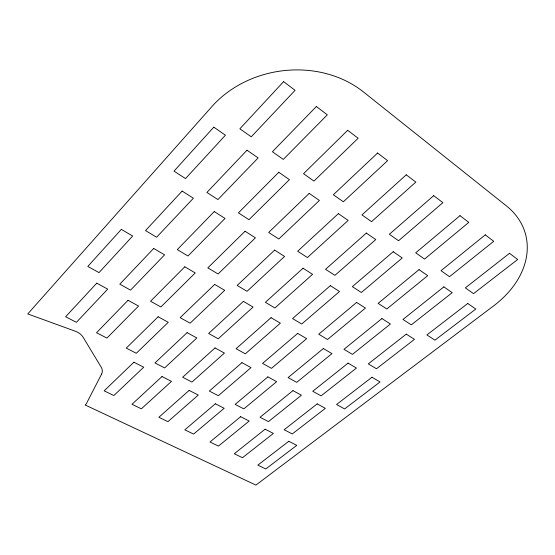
<?xml version="1.0" encoding="UTF-8"?>
<svg xmlns="http://www.w3.org/2000/svg" width="555" height="555" viewBox="0 0 555 555"><rect width="100%" height="100%" fill="white"/><g stroke="black" fill="none" stroke-linecap="round" stroke-linejoin="round"><path stroke-width="0.83" d="M101.572 374.112L86.705 403.034A14.021 9.109 6 0 1 85.206 405.018L255.91 485.098L493.728 305.798A93.406 68.487 -16.3 0 0 506.431 205.926L363.386 91.894A102.044 86.254 -8.7 0 0 211.941 106.532L27.75 313.936L75.161 331.162A14.999 10.344 7.8 0 1 83.049 337.128L101.19 367.16A14.437 9.719 6 0 1 101.572 374.112M121.344 229.361L87.822 266.428L98.998 272.623L132.659 236.035L121.344 229.361M213.8 127.144L174.02 171.127L185.523 178.578L225.42 135.212L213.8 127.144M96.778 283.154L65.629 316.745L76.417 322.323L107.698 289.134L96.778 283.154M182.144 191.066L145.507 230.589L156.614 237.235L193.376 198.232L182.144 191.066M283.605 81.62L239.871 128.795L251.255 136.821L295.073 90.333L283.605 81.62M153.721 248.46L119.804 284.174L130.543 290.14L164.578 254.863L153.721 248.46M247.01 150.204L206.911 192.439L217.928 199.578L258.124 157.918L247.01 150.204M128.052 300.283L96.528 332.723L106.914 338.092L138.556 306.041L128.052 300.283M214.272 211.566L177.302 249.611L187.965 255.987L225.039 218.441L214.272 211.566M316.364 106.511L272.408 151.744L283.3 159.424L327.318 114.836L316.364 106.511M184.801 266.795L150.558 301.247L160.888 306.977L195.235 272.949L184.801 266.795M278.783 172.265L238.428 212.856L248.994 219.704L289.426 179.647L278.783 172.265M158.14 316.766L126.283 348.11L136.294 353.285L168.255 322.302L158.14 316.766M245.074 231.234L207.834 267.878L218.08 274.003L255.411 237.824L245.074 231.234M347.666 130.3L303.543 173.708L313.97 181.062L358.135 138.25L347.666 130.3M133.901 362.193L104.153 390.838L113.858 395.528L143.71 367.202L133.901 362.193M214.674 284.417L180.146 317.668L190.094 323.183L224.706 290.334L214.674 284.417M309.211 193.39L268.655 232.441L278.79 239.011L319.409 200.466L309.211 193.39M187.111 332.632L154.97 362.942L164.62 367.93L196.852 337.974L187.111 332.632M274.642 250.104L237.179 285.43L247.037 291.326L284.569 256.438L274.642 250.104M377.587 153.041L333.361 194.743L343.351 201.791L387.612 160.652L377.587 153.041M162.011 376.547L131.979 404.29L141.352 408.82L171.474 381.375L162.011 376.547M243.402 301.365L208.638 333.479L218.219 338.8L253.052 307.061L243.402 301.365M338.377 213.64L297.674 251.235L307.408 257.548L348.158 220.425L338.377 213.64M215.028 347.923L182.637 377.247L191.954 382.062L224.414 353.07L215.028 347.923M303.044 268.231L265.401 302.315L274.892 307.99L312.583 274.323L303.044 268.231M406.239 174.811L361.943 214.91L371.531 221.667L415.834 182.102L406.239 174.811M189.137 390.401L158.855 417.284L167.915 421.661L198.274 395.063L189.137 390.401M271.048 317.675L236.09 348.713L245.324 353.84L280.344 323.163L271.048 317.675M366.356 233.065L325.549 269.3L334.908 275.363L375.742 239.58L366.356 233.065M241.938 362.665L209.339 391.053L218.337 395.708L250.999 367.625L241.938 362.665M330.35 285.659L292.568 318.563L301.705 324.03L339.521 291.514L330.35 285.659M433.684 195.665L389.374 234.259L398.573 240.745L442.883 202.658L433.684 195.665M215.333 403.776L184.836 429.848L193.598 434.079L224.165 408.279L215.333 403.776M297.681 333.388L262.564 363.407L271.471 368.353L306.637 338.668L297.681 333.388M393.224 251.713L352.349 286.657L361.347 292.492L402.243 257.978L393.224 251.713M267.905 376.887L235.133 404.394L243.818 408.882L276.647 381.673L267.905 376.887M356.622 302.426L318.736 334.221L327.54 339.487L365.447 308.067L356.622 302.426M459.998 215.666L415.709 252.837L424.554 259.074L468.829 222.375L459.998 215.666M240.648 416.701L209.963 441.995L218.441 446.088L249.181 421.058L240.648 416.701M323.35 348.526L288.1 377.58L296.703 382.353L331.98 353.625L323.35 348.526M419.039 269.64L378.135 303.363L386.8 308.982L427.711 275.662L419.039 269.64M292.964 390.616L260.052 417.277L268.453 421.62L301.414 395.243L292.964 390.616M381.909 318.57L343.961 349.31L352.453 354.388L390.415 324.002L381.909 318.57M485.257 234.862L441.024 270.694L449.522 276.688L493.735 241.3L485.257 234.862M265.124 429.195L234.286 453.747L242.486 457.715L273.372 433.413L265.124 429.195M348.103 363.13L312.756 391.268L321.067 395.881L356.435 368.048L348.103 363.13M443.868 286.879L402.965 319.451L411.31 324.862L452.214 292.672L443.868 286.879M317.183 403.88L284.153 429.737L292.277 433.941L325.341 408.348L317.183 403.88M406.281 334.124L368.291 363.865L376.484 368.763L414.474 339.355L406.281 334.124M509.525 253.302L465.367 287.865L473.547 293.637L517.669 259.49L509.525 253.302M288.794 441.287L257.825 465.132L265.776 468.975L296.779 445.367L288.794 441.287M371.989 377.227L336.58 404.491L344.606 408.945L380.036 381.972L371.989 377.227M467.768 303.474L426.885 334.949L434.933 340.166L475.802 309.052L467.768 303.474"/></g></svg>
